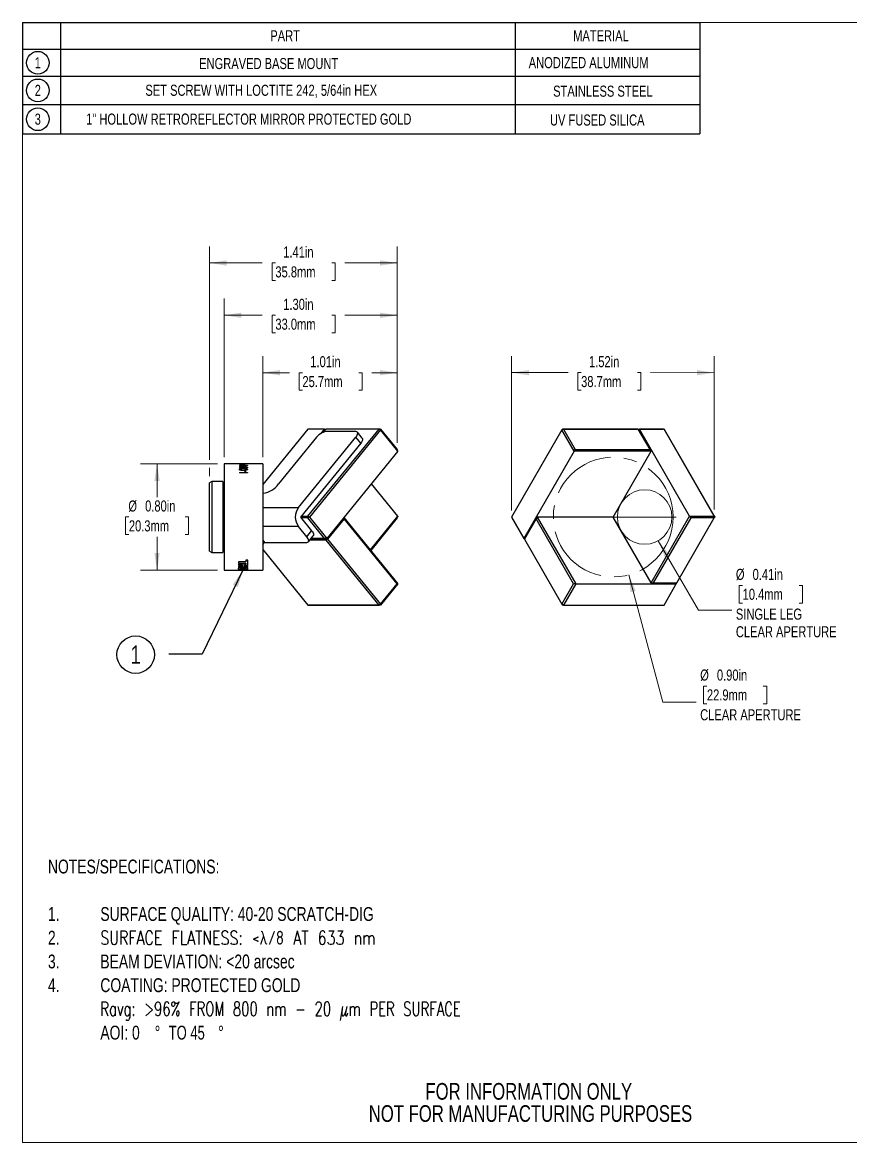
# Model space of a CAD drawing. Header units: inches. Extents: x 0.1 to 10.9, y 0 to 8.5.
# Drawn here: x 0.06 to 6.29, y 0.04 to 8.45 of the extents above; entities that cross this region are included whole.
import ezdxf

# ---------------------------------------------------------------- set-up
doc = ezdxf.new("R2010")
doc.units = ezdxf.units.IN
doc.header["$MEASUREMENT"] = 0
doc.linetypes.add('CENTERX2', pattern=[0.8, 0.5, -0.1, 0.1, -0.1])
doc.layers.add('FORMAT', color=7, linetype='Continuous')
doc.styles.add('SLDTEXTSTYLE0', font='TXT', dxfattribs={"width": 0.75})
doc.styles.add('SLDTEXTSTYLE1', font='TXT', dxfattribs={"width": 0.75, "bigfont": 'bigfont'})
doc.styles.add('SLDTEXTSTYLE2', font='TXT', dxfattribs={"width": 0.696429, "bigfont": 'bigfont'})
doc.styles.add('SLDTEXTSTYLE3', font='TXT', dxfattribs={"width": 0.7})
doc.dimstyles.new('SLDDIMSTYLE0', dxfattribs={"dimtxt": 0.18, "dimasz": 0.13, "dimexe": 0, "dimexo": 0.0625, "dimgap": 0, "dimtad": 0, "dimtih": 1, "dimtoh": 1, "dimdec": 0, "dimrnd": 1e-09, "dimzin": 0, "dimdsep": 46, "dimtxsty": 'Standard', "dimsah": 1, "dimcen": 0.09, "dimadec": 0, "dimazin": 0, "dimtfac": 0.13, "dimtdec": 0, "dimtofl": 0, "dimtmove": 0, "dimatfit": 3, "dimfxl": 1, "dimfrac": 2, "dimtolj": 1, "dimtzin": 0, "dimarcsym": 0})
doc.dimstyles.new('SLDDIMSTYLE1', dxfattribs={"dimtxt": 0.083333, "dimasz": 0.13, "dimexe": 0, "dimexo": 0.0625, "dimgap": 0.020833, "dimtad": 0, "dimtih": 1, "dimtoh": 1, "dimrnd": 1e-09, "dimdsep": 46, "dimtxsty": 'SLDTEXTSTYLE0', "dimsah": 1, "dimcen": 0, "dimadec": 0, "dimazin": 2, "dimtfac": 1, "dimtofl": 0, "dimtmove": 0, "dimatfit": 3, "dimfxl": 1, "dimfrac": 2, "dimtolj": 1, "dimtzin": 12, "dimarcsym": 0})
doc.dimstyles.new('SLDDIMSTYLE2', dxfattribs={"dimtxt": 0.083333, "dimasz": 0.13, "dimexe": 0, "dimexo": 0.0625, "dimgap": 0.020833, "dimtad": 0, "dimtih": 1, "dimtoh": 1, "dimrnd": 1e-09, "dimzin": 0, "dimdsep": 46, "dimtxsty": 'SLDTEXTSTYLE0', "dimsah": 1, "dimcen": 0, "dimadec": 0, "dimazin": 0, "dimtfac": 1, "dimtofl": 0, "dimtmove": 0, "dimatfit": 3, "dimfxl": 1, "dimfrac": 2, "dimtolj": 1, "dimtzin": 12, "dimarcsym": 0})
doc.dimstyles.new('SLDDIMSTYLE3', dxfattribs={"dimtxt": 0.083333, "dimasz": 0.13, "dimexe": 0, "dimexo": 0.0625, "dimgap": 0.020833, "dimtad": 0, "dimtih": 1, "dimtoh": 1, "dimrnd": 1e-09, "dimzin": 12, "dimdsep": 46, "dimtxsty": 'SLDTEXTSTYLE0', "dimsah": 1, "dimcen": 0.09, "dimadec": 0, "dimazin": 3, "dimtfac": 1, "dimtofl": 0, "dimtmove": 0, "dimatfit": 3, "dimfxl": 1, "dimfrac": 2, "dimtolj": 1, "dimtzin": 12, "dimarcsym": 0})
doc.dimstyles.new('SLDDIMSTYLE4', dxfattribs={"dimtxt": 0.083333, "dimasz": 0.13, "dimexe": 0, "dimexo": 0.0625, "dimgap": 0.020833, "dimtad": 0, "dimtih": 1, "dimtoh": 1, "dimrnd": 1e-09, "dimzin": 0, "dimdsep": 46, "dimtxsty": 'SLDTEXTSTYLE0', "dimsah": 1, "dimcen": 0.09, "dimadec": 0, "dimazin": 0, "dimtfac": 1, "dimtofl": 0, "dimtmove": 0, "dimatfit": 3, "dimfxl": 1, "dimfrac": 2, "dimtolj": 1, "dimtzin": 12, "dimarcsym": 0})
doc.dimstyles.new('SLDDIMSTYLE5', dxfattribs={"dimtxt": 0.083333, "dimasz": 0.13, "dimexe": 0, "dimexo": 0.0625, "dimgap": 0.020833, "dimtad": 0, "dimtih": 1, "dimtoh": 1, "dimrnd": 1e-09, "dimzin": 4, "dimdsep": 46, "dimtxsty": 'SLDTEXTSTYLE0', "dimsah": 1, "dimcen": 0.09, "dimadec": 0, "dimazin": 1, "dimtfac": 1, "dimtofl": 0, "dimtmove": 0, "dimatfit": 3, "dimfxl": 1, "dimfrac": 2, "dimtolj": 1, "dimtzin": 12, "dimarcsym": 0})
doc.dimstyles.new('SLDDIMSTYLE6', dxfattribs={"dimtxt": 0.083333, "dimasz": 0.13, "dimexe": 0, "dimexo": 0.0625, "dimgap": 0.020833, "dimtad": 0, "dimtih": 1, "dimtoh": 1, "dimrnd": 1e-09, "dimzin": 12, "dimdsep": 46, "dimtxsty": 'SLDTEXTSTYLE0', "dimsah": 1, "dimcen": 0.09, "dimadec": 0, "dimazin": 3, "dimtfac": 1, "dimtofl": 0, "dimtmove": 0, "dimatfit": 3, "dimfxl": 1, "dimfrac": 2, "dimtolj": 1, "dimtzin": 12, "dimarcsym": 0})

# ---------------------------------------------------------------- blocks, each defined once
blk = doc.blocks.new('SW_NOTE_0')
at = {"color": 0, "linetype": 'Continuous', "lineweight": 0, "attachment_point": 1}
for s, insert, char_height, style in [('NOTES/SPECIFICATIONS:', (0, 0.1343), 0.104167, 'SLDTEXTSTYLE0'), ('1.', (0, -0.2222), 0.10417, 'SLDTEXTSTYLE0'), ('SURFACE QUALITY: 40-20 SCRATCH-DIG', (0.3937, -0.2222), 0.104167, 'SLDTEXTSTYLE0'), ('2.', (0, -0.4005), 0.10417, 'SLDTEXTSTYLE0'), ('SURFACE FLATNESS: <λ/8 AT 633 nm', (0.3937, -0.4005), 0.104167, 'SLDTEXTSTYLE1'), ('3.', (0, -0.5788), 0.10417, 'SLDTEXTSTYLE0'), ('BEAM DEVIATION: <20 arcsec', (0.3937, -0.5788), 0.104167, 'SLDTEXTSTYLE0'), ('4.', (0, -0.757), 0.10417, 'SLDTEXTSTYLE0'), ('COATING: PROTECTED GOLD', (0.3937, -0.757), 0.104167, 'SLDTEXTSTYLE0'), ('Ravg: >96% FROM 800 nm - 20 μm PER SURFACE', (0.3937, -0.9353), 0.104167, 'SLDTEXTSTYLE2'), ('AOI: 0', (0.3937, -1.1135), 0.10417, 'SLDTEXTSTYLE0'), ('%%d', (0.8025, -1.1135), 0.10417, 'SLDTEXTSTYLE0'), ('TO 45', (0.9077, -1.1135), 0.10417, 'SLDTEXTSTYLE3'), ('%%d', (1.2793, -1.1135), 0.10417, 'SLDTEXTSTYLE0')]:
    blk.add_mtext(s, dxfattribs=dict(at, insert=insert, char_height=char_height, style=style))
blk = doc.blocks.new('SW_NOTE_0_4')
at = {"color": 0, "linetype": 'Continuous', "lineweight": 0, "char_height": 0.125, "attachment_point": 2, "style": 'SLDTEXTSTYLE0'}
for s, insert in [('FOR INFORMATION ONLY', (0.9863, 0.1611)), ('NOT FOR MANUFACTURING PURPOSES', (0.9991, -0.0055))]:
    blk.add_mtext(s, dxfattribs=dict(at, insert=insert))
blk = doc.blocks.new('SW_SYMBOL_C#_1')
at = {"layer": 'FORMAT', "color": 0}
blk.add_circle((31.5, 19.7), 31.5, dxfattribs=at)
at = {"layer": 'FORMAT', "color": 0, "insert": (31.5, 19.7), "char_height": 30.8, "attachment_point": 5, "style": 'SLDTEXTSTYLE0'}
blk.add_mtext('1', dxfattribs=at)
blk = doc.blocks.new('SW_SYMBOL_C#_2')
at = {"layer": 'FORMAT', "color": 0}
blk.add_circle((31.5, 19.7), 31.5, dxfattribs=at)
at = {"layer": 'FORMAT', "color": 0, "insert": (31.5, 19.7), "char_height": 30.8, "attachment_point": 5, "style": 'SLDTEXTSTYLE0'}
blk.add_mtext('2', dxfattribs=at)
blk = doc.blocks.new('SW_SYMBOL_C#_3')
at = {"layer": 'FORMAT', "color": 0}
blk.add_circle((31.5, 19.7), 31.5, dxfattribs=at)
at = {"layer": 'FORMAT', "color": 0, "insert": (31.5, 19.7), "char_height": 30.8, "attachment_point": 5, "style": 'SLDTEXTSTYLE0'}
blk.add_mtext('3', dxfattribs=at)
blk = doc.blocks.new('SW_TABLEANNOTATION_0')
at = {"layer": 'FORMAT', "color": 0}
for p, q in [((0, 0), (0, -0.1998)), ((0, 0), (0.2845, 0)), ((0.2845, 0), (0.2845, -0.1998)), ((0.2845, 0), (3.7028, 0)), ((3.7028, 0), (3.7028, -0.1998)), ((3.7028, 0), (5.0915, 0)), ((5.0915, 0), (5.0915, -0.1998)), ((0, -0.1998), (0, -0.4033)), ((0, -0.1998), (0.2845, -0.1998)), ((0.2845, -0.1998), (0.2845, -0.4033)), ((0.2845, -0.1998), (3.7028, -0.1998)), ((3.7028, -0.1998), (3.7028, -0.4033)), ((3.7028, -0.1998), (5.0915, -0.1998)), ((5.0915, -0.1998), (5.0915, -0.4033)), ((0, -0.4033), (0, -0.615)), ((0, -0.4033), (0.2845, -0.4033)), ((0.2845, -0.4033), (0.2845, -0.615)), ((0.2845, -0.4033), (3.7028, -0.4033)), ((3.7028, -0.4033), (3.7028, -0.615)), ((3.7028, -0.4033), (5.0915, -0.4033)), ((5.0915, -0.4033), (5.0915, -0.615)), ((0, -0.615), (0, -0.8367)), ((0, -0.615), (0.2845, -0.615)), ((0.2845, -0.615), (0.2845, -0.8367)), ((0.2845, -0.615), (3.7028, -0.615)), ((3.7028, -0.615), (3.7028, -0.8367)), ((3.7028, -0.615), (5.0915, -0.615)), ((5.0915, -0.615), (5.0915, -0.8367)), ((0, -0.8367), (0.2845, -0.8367)), ((0.2845, -0.8367), (3.7028, -0.8367)), ((3.7028, -0.8367), (5.0915, -0.8367))]:
    blk.add_line(p, q, dxfattribs=at)
at = {"layer": 'FORMAT', "color": 0, "xscale": 0.0027037109, "yscale": 0.0027037109, "zscale": 0.0027037109}
for name, p in [('SW_SYMBOL_C#_1', (0.0297, -0.3559)), ('SW_SYMBOL_C#_2', (0.0297, -0.5635)), ('SW_SYMBOL_C#_3', (0.0297, -0.7802))]:
    blk.add_blockref(name, p, dxfattribs=at)
at = {"layer": 'FORMAT', "color": 0, "attachment_point": 1, "style": 'SLDTEXTSTYLE0'}
for s, insert, char_height in [('PART', (1.8622, -0.0584), 0.08333), ('MATERIAL', (4.1383, -0.0584), 0.08333), ('ENGRAVED BASE MOUNT', (1.3275, -0.2668), 0.083333), ('ANODIZED ALUMINUM', (3.8041, -0.2601), 0.083333), ('SET SCREW WITH LOCTITE 242, 5/64in HEX', (0.9233, -0.4677), 0.083333), ('STAINLESS STEEL', (3.988, -0.4744), 0.083333), ('1" HOLLOW RETROREFLECTOR MIRROR PROTECTED GOLD', (0.4783, -0.6843), 0.083333), ('UV FUSED SILICA', (3.9641, -0.6911), 0.083333)]:
    blk.add_mtext(s, dxfattribs=dict(at, insert=insert, char_height=char_height))
blk = doc.blocks.new('_D')
at = {"color": 8, "linetype": 'Continuous', "lineweight": 0, "true_color": 0x808080}
for p, q in [((4.8415, 4.5573), (5.143, 4.0351)), ((5.475, 4.2214), (5.4496, 4.2214)), ((5.4496, 4.2214), (5.4496, 4.089)), ((5.8987, 4.2214), (5.9241, 4.2214)), ((5.9241, 4.2214), (5.9241, 4.089)), ((5.4496, 4.089), (5.475, 4.089)), ((5.9241, 4.089), (5.8987, 4.089)), ((5.143, 4.0351), (5.393, 4.0351))]:
    blk.add_line(p, q, dxfattribs=at)
at = {"color": 8, "linetype": 'Continuous', "lineweight": 18, "true_color": 0x808080}
blk.add_solid([(4.8415, 4.5573), (4.8892, 4.4347), (4.9238, 4.4547)], dxfattribs=at)
at = {"color": 8, "linetype": 'Continuous', "lineweight": 18, "true_color": 0x808080, "attachment_point": 1, "style": 'SLDTEXTSTYLE0'}
for s, insert, char_height in [('%%c', (5.4243, 4.3457), 0.08333), ('0.41in', (5.5501, 4.3457), 0.08333), ('10.4mm', (5.475, 4.1964), 0.08333), ('SINGLE LEG', (5.4243, 4.0471), 0.08333), ('CLEAR APERTURE', (5.4243, 3.9147), 0.083333)]:
    blk.add_mtext(s, dxfattribs=dict(at, insert=insert, char_height=char_height))
blk = doc.blocks.new('_D_1')
at = {"color": 8, "linetype": 'Continuous', "lineweight": 0, "true_color": 0x808080}
for p, q in [((4.6189, 4.3002), (4.8748, 3.345)), ((5.2067, 3.4652), (5.1814, 3.4652)), ((5.1814, 3.4652), (5.1814, 3.3328)), ((5.6305, 3.4652), (5.6558, 3.4652)), ((5.6558, 3.4652), (5.6558, 3.3328)), ((4.8748, 3.345), (5.1248, 3.345)), ((5.1814, 3.3328), (5.2067, 3.3328)), ((5.6558, 3.3328), (5.6305, 3.3328))]:
    blk.add_line(p, q, dxfattribs=at)
at = {"color": 8, "linetype": 'Continuous', "lineweight": 18, "true_color": 0x808080}
blk.add_solid([(4.6189, 4.3002), (4.6332, 4.1694), (4.6718, 4.1798)], dxfattribs=at)
at = {"color": 8, "linetype": 'Continuous', "lineweight": 18, "true_color": 0x808080, "attachment_point": 1, "style": 'SLDTEXTSTYLE0'}
for s, insert, char_height in [('%%c', (5.156, 3.5895), 0.08333), ('0.90in', (5.2818, 3.5895), 0.08333), ('22.9mm', (5.2067, 3.4402), 0.08333), ('CLEAR APERTURE', (5.156, 3.2909), 0.083333)]:
    blk.add_mtext(s, dxfattribs=dict(at, insert=insert, char_height=char_height))
blk = doc.blocks.new('_D_2')
at = {"color": 8, "linetype": 'Continuous', "lineweight": 0, "true_color": 0x808080}
for p, q in [((3.7389, 4.7848), (3.7389, 5.9444)), ((5.2618, 4.7917), (5.2618, 5.9443)), ((3.7389, 5.8194), (4.1629, 5.8194)), ((4.2612, 5.8194), (4.2359, 5.8194)), ((4.2359, 5.8194), (4.2359, 5.687)), ((4.685, 5.8194), (4.7103, 5.8194)), ((4.7103, 5.8194), (4.7103, 5.687)), ((5.2618, 5.8193), (4.7833, 5.8194)), ((4.2359, 5.687), (4.2612, 5.687)), ((4.7103, 5.687), (4.685, 5.687))]:
    blk.add_line(p, q, dxfattribs=at)
at = {"color": 8, "linetype": 'Continuous', "lineweight": 18, "true_color": 0x808080}
for points in [[(3.7389, 5.8194), (3.8689, 5.7994), (3.8689, 5.8394)], [(5.2618, 5.8193), (5.1318, 5.8393), (5.1318, 5.7993)]]:
    blk.add_solid(points, dxfattribs=at)
at = {"color": 8, "linetype": 'Continuous', "lineweight": 18, "true_color": 0x808080, "char_height": 0.08333, "attachment_point": 1, "style": 'SLDTEXTSTYLE0'}
for s, insert in [('1.52in', (4.3204, 5.9437)), ('38.7mm', (4.2612, 5.7944))]:
    blk.add_mtext(s, dxfattribs=dict(at, insert=insert))
blk = doc.blocks.new('_D_3')
at = {"color": 8, "linetype": 'Continuous', "lineweight": 0, "true_color": 0x808080}
for p, q in [((1.528, 5.1348), (0.9493, 5.1348)), ((1.0743, 5.1348), (1.0743, 4.8845)), ((0.8624, 4.7352), (0.8371, 4.7352)), ((0.8371, 4.7352), (0.8371, 4.6028)), ((1.2862, 4.7352), (1.3116, 4.7352)), ((1.3116, 4.7352), (1.3116, 4.6028)), ((0.8371, 4.6028), (0.8624, 4.6028)), ((1.0743, 4.3348), (1.0743, 4.5859)), ((1.3116, 4.6028), (1.2862, 4.6028)), ((1.528, 4.3348), (0.9493, 4.3348))]:
    blk.add_line(p, q, dxfattribs=at)
at = {"color": 8, "linetype": 'Continuous', "lineweight": 18, "true_color": 0x808080}
for points in [[(1.0743, 5.1348), (1.0543, 5.0048), (1.0943, 5.0048)], [(1.0743, 4.3348), (1.0943, 4.4648), (1.0543, 4.4648)]]:
    blk.add_solid(points, dxfattribs=at)
at = {"color": 8, "linetype": 'Continuous', "lineweight": 18, "true_color": 0x808080, "char_height": 0.08333, "attachment_point": 1, "style": 'SLDTEXTSTYLE0'}
for s, insert in [('%%c', (0.8587, 4.8595)), ('0.80in', (0.9845, 4.8595)), ('20.3mm', (0.8624, 4.7102))]:
    blk.add_mtext(s, dxfattribs=dict(at, insert=insert))
blk = doc.blocks.new('_D_4')
at = {"color": 8, "linetype": 'Continuous', "lineweight": 0, "true_color": 0x808080}
for p, q in [((1.468, 5.1648), (1.468, 6.7683)), ((2.8788, 5.2928), (2.8788, 6.7683)), ((1.468, 6.6433), (1.8652, 6.6433)), ((1.9635, 6.6433), (1.9382, 6.6433)), ((1.9382, 6.6433), (1.9382, 6.5109)), ((2.3873, 6.6433), (2.4126, 6.6433)), ((2.4126, 6.6433), (2.4126, 6.5109)), ((2.8788, 6.6433), (2.4856, 6.6433)), ((1.9382, 6.5109), (1.9635, 6.5109)), ((2.4126, 6.5109), (2.3873, 6.5109)), ((1.468, 5.0423), (1.468, 5.1048))]:
    blk.add_line(p, q, dxfattribs=at)
at = {"color": 8, "linetype": 'Continuous', "lineweight": 18, "true_color": 0x808080}
for points in [[(1.468, 6.6433), (1.598, 6.6233), (1.598, 6.6633)], [(2.8788, 6.6433), (2.7488, 6.6633), (2.7488, 6.6233)]]:
    blk.add_solid(points, dxfattribs=at)
at = {"color": 8, "linetype": 'Continuous', "lineweight": 18, "true_color": 0x808080, "char_height": 0.08333, "attachment_point": 1, "style": 'SLDTEXTSTYLE0'}
for s, insert in [('1.41in', (2.0227, 6.7676)), ('35.8mm', (1.9635, 6.6183))]:
    blk.add_mtext(s, dxfattribs=dict(at, insert=insert))
blk = doc.blocks.new('_D_5')
at = {"color": 8, "linetype": 'Continuous', "lineweight": 0, "true_color": 0x808080}
for p, q in [((1.578, 5.1848), (1.578, 6.3753)), ((2.8788, 5.2928), (2.8788, 6.3753)), ((1.578, 6.2503), (1.8652, 6.2503)), ((1.9635, 6.2503), (1.9382, 6.2503)), ((1.9382, 6.2503), (1.9382, 6.1178)), ((2.3873, 6.2503), (2.4126, 6.2503)), ((2.4126, 6.2503), (2.4126, 6.1178)), ((2.8788, 6.2503), (2.4856, 6.2503)), ((1.9382, 6.1178), (1.9635, 6.1178)), ((2.4126, 6.1178), (2.3873, 6.1178))]:
    blk.add_line(p, q, dxfattribs=at)
at = {"color": 8, "linetype": 'Continuous', "lineweight": 18, "true_color": 0x808080}
for points in [[(1.578, 6.2503), (1.708, 6.2303), (1.708, 6.2703)], [(2.8788, 6.2503), (2.7488, 6.2703), (2.7488, 6.2303)]]:
    blk.add_solid(points, dxfattribs=at)
at = {"color": 8, "linetype": 'Continuous', "lineweight": 18, "true_color": 0x808080, "char_height": 0.08333, "attachment_point": 1, "style": 'SLDTEXTSTYLE0'}
for s, insert in [('1.30in', (2.0227, 6.3746)), ('33.0mm', (1.9635, 6.2253))]:
    blk.add_mtext(s, dxfattribs=dict(at, insert=insert))
blk = doc.blocks.new('_D_6')
at = {"color": 8, "linetype": 'Continuous', "lineweight": 0, "true_color": 0x808080}
for p, q in [((1.868, 5.1848), (1.868, 5.9442)), ((2.8788, 5.2928), (2.8788, 5.9442)), ((1.868, 5.8192), (2.0684, 5.8192)), ((2.1667, 5.8192), (2.1414, 5.8192)), ((2.1414, 5.8192), (2.1414, 5.6868)), ((2.5905, 5.8192), (2.6158, 5.8192)), ((2.6158, 5.8192), (2.6158, 5.6868)), ((2.8788, 5.8192), (2.6888, 5.8192)), ((2.1414, 5.6868), (2.1667, 5.6868)), ((2.6158, 5.6868), (2.5905, 5.6868))]:
    blk.add_line(p, q, dxfattribs=at)
at = {"color": 8, "linetype": 'Continuous', "lineweight": 18, "true_color": 0x808080}
for points in [[(1.868, 5.8192), (1.998, 5.7992), (1.998, 5.8392)], [(2.8788, 5.8192), (2.7488, 5.8392), (2.7488, 5.7992)]]:
    blk.add_solid(points, dxfattribs=at)
at = {"color": 8, "linetype": 'Continuous', "lineweight": 18, "true_color": 0x808080, "char_height": 0.08333, "attachment_point": 1, "style": 'SLDTEXTSTYLE0'}
for s, insert in [('1.01in', (2.2259, 5.9436)), ('25.7mm', (2.1667, 5.7943))]:
    blk.add_mtext(s, dxfattribs=dict(at, insert=insert))

msp = doc.modelspace()

# ---------------------------------------------------------------- linework, layer by layer
at = {"color": 7, "linetype": 'Continuous', "lineweight": 18}
for p, q in [((0.0622, 8.4506), (10.9445, 8.4506)), ((0.0622, 8.4506), (0.0622, 0.0356)), ((10.9445, 0.0356), (0.0622, 0.0356))]:
    msp.add_line(p, q, dxfattribs=at)
at = {"color": 7, "linetype": 'Continuous', "lineweight": 25}
for p, q in [((2.2083, 5.3959), (1.868, 4.9792)), ((2.2083, 4.7417), (2.7425, 5.3959)), ((2.3333, 5.3959), (2.2083, 5.3959)), ((2.7538, 5.3889), (2.2196, 4.7348)), ((2.3065, 5.3631), (2.3333, 5.3959)), ((2.3447, 5.3959), (2.326, 5.373)), ((2.3333, 5.3959), (2.3447, 5.3959)), ((2.7425, 5.3959), (2.3447, 5.3959)), ((2.7538, 5.3889), (2.7425, 5.3959)), ((2.7538, 5.3959), (2.7425, 5.3959)), ((2.7538, 5.3889), (2.7538, 5.3959)), ((2.7538, 5.3959), (2.8788, 5.2428)), ((2.8845, 5.2289), (2.7538, 5.3889)), ((4.1166, 5.3889), (3.7389, 4.7348)), ((4.1166, 5.3889), (4.1287, 5.3959)), ((4.1166, 5.3889), (4.1206, 5.3959)), ((4.209, 5.2289), (4.1166, 5.3889)), ((4.1287, 5.3959), (4.1206, 5.3959)), ((4.1206, 5.3959), (4.6832, 5.3959)), ((4.1287, 5.3959), (4.2171, 5.2428)), ((4.6912, 5.3959), (4.1287, 5.3959)), ((4.6912, 5.3959), (4.6832, 5.3959)), ((4.7796, 5.2428), (4.6912, 5.3959)), ((4.6912, 5.3959), (4.6952, 5.3889)), ((4.6993, 5.3959), (4.6952, 5.3889)), ((4.6952, 5.3889), (4.7877, 5.2289)), ((5.0769, 4.7417), (4.6993, 5.3959)), ((4.8841, 5.3959), (4.6993, 5.3959)), ((4.6993, 5.3959), (4.8761, 5.3959)), ((4.6993, 5.3959), (4.6993, 5.3959)), ((4.8841, 5.3959), (4.8761, 5.3959)), ((5.2618, 4.7417), (4.8841, 5.3959)), ((4.8841, 5.3959), (4.8881, 5.3889)), ((4.8881, 5.3889), (5.2658, 4.7347)), ((2.2735, 5.3341), (1.987, 4.9833)), ((2.1367, 4.8055), (2.5684, 5.3341)), ((2.5684, 5.3765), (2.3428, 5.3765)), ((2.6045, 5.2899), (2.5684, 5.3341)), ((2.6163, 5.3279), (2.5802, 5.3721)), ((2.6045, 5.2899), (2.1511, 4.7348)), ((2.8845, 5.2289), (2.3503, 4.5747)), ((2.8845, 5.2289), (2.8788, 5.2428)), ((4.209, 5.2289), (3.8313, 4.5747)), ((4.209, 5.2289), (4.2171, 5.2428)), ((4.7877, 5.2289), (4.209, 5.2289)), ((4.2171, 5.2428), (4.7796, 5.2428)), ((4.7877, 5.2289), (4.7796, 5.2428)), ((1.6927, 5.1348), (1.578, 5.1348)), ((1.578, 5.1348), (1.578, 4.3348)), ((1.745, 5.1348), (1.7003, 5.1348)), ((1.7076, 5.1343), (1.7153, 5.1343)), ((1.7076, 5.1343), (1.7076, 5.1322)), ((1.7076, 5.1338), (1.7153, 5.1338)), ((1.7153, 5.1343), (1.7523, 5.1319)), ((1.7153, 5.1338), (1.7523, 5.1314)), ((1.7153, 5.1338), (1.7153, 5.1322)), ((1.7369, 5.1322), (1.7153, 5.1338)), ((1.868, 5.1348), (1.7526, 5.1348)), ((1.868, 5.1348), (1.868, 4.3348)), ((1.693, 5.1322), (1.7076, 5.1322)), ((1.693, 5.1322), (1.693, 5.1313)), ((1.693, 5.1317), (1.7076, 5.1317)), ((1.7076, 5.1313), (1.693, 5.1313)), ((1.693, 5.1229), (1.753, 5.1229)), ((1.693, 5.1229), (1.693, 5.1207)), ((1.693, 5.1224), (1.753, 5.1224)), ((1.7438, 5.1207), (1.693, 5.1207)), ((1.693, 5.1162), (1.7438, 5.1207)), ((1.693, 5.1158), (1.7438, 5.1202)), ((1.693, 5.1162), (1.693, 5.1135)), ((1.7438, 5.108), (1.693, 5.1135)), ((1.693, 5.108), (1.7438, 5.108)), ((1.693, 5.108), (1.693, 5.1049)), ((1.693, 5.1075), (1.7438, 5.1075)), ((1.753, 5.1049), (1.693, 5.1049)), ((1.693, 5.0703), (1.7398, 5.0703)), ((1.693, 5.0703), (1.693, 5.066)), ((1.693, 5.0699), (1.7398, 5.0699)), ((1.753, 5.066), (1.693, 5.066)), ((1.698, 5.0989), (1.698, 5.0984)), ((1.6992, 5.0927), (1.6992, 5.0931)), ((1.7021, 5.1144), (1.7021, 5.1149)), ((1.7076, 5.1317), (1.7076, 5.1322)), ((1.7076, 5.1313), (1.7076, 5.1302)), ((1.7153, 5.1302), (1.7076, 5.1302)), ((1.7107, 5.1292), (1.7107, 5.1248)), ((1.7107, 5.1292), (1.7176, 5.1292)), ((1.7107, 5.1287), (1.7176, 5.1287)), ((1.7176, 5.1248), (1.7107, 5.1248)), ((1.753, 5.1196), (1.7109, 5.1157)), ((1.7116, 5.1139), (1.753, 5.1095)), ((1.7116, 5.1135), (1.7116, 5.1139)), ((1.7116, 5.1135), (1.753, 5.109)), ((1.7153, 5.1317), (1.7153, 5.1322)), ((1.7153, 5.1322), (1.7369, 5.1322)), ((1.7153, 5.1317), (1.7369, 5.1317)), ((1.7153, 5.1313), (1.7153, 5.1302)), ((1.7523, 5.1313), (1.7153, 5.1313)), ((1.7176, 5.1292), (1.7176, 5.1248)), ((1.7226, 5.1013), (1.7226, 5.1008)), ((1.7226, 5.0874), (1.7226, 5.0879)), ((1.7309, 5.0776), (1.738, 5.0776)), ((1.7398, 5.0703), (1.7309, 5.0776)), ((1.7309, 5.0772), (1.738, 5.0772)), ((1.7369, 5.1317), (1.7369, 5.1322)), ((1.738, 5.0776), (1.738, 5.0772)), ((1.7398, 5.0703), (1.7398, 5.0699)), ((1.7438, 5.1202), (1.7438, 5.1207)), ((1.7438, 5.1075), (1.7438, 5.108)), ((1.7461, 5.0927), (1.7461, 5.0932)), ((1.7523, 5.1319), (1.7523, 5.1313)), ((1.753, 5.1229), (1.753, 5.1196)), ((1.753, 5.1095), (1.753, 5.1049)), ((1.753, 5.0688), (1.753, 5.066)), ((1.4853, 5.0023), (1.468, 4.9923)), ((1.468, 4.4773), (1.468, 4.9923)), ((1.568, 5.0023), (1.4853, 5.0023)), ((1.4853, 5.0023), (1.4853, 4.4673)), ((1.568, 5.0023), (1.568, 4.4673)), ((1.578, 4.9923), (1.568, 4.9923)), ((2.8845, 4.7417), (2.6856, 4.9853)), ((1.868, 4.9191), (1.8728, 4.9133)), ((1.8728, 4.9133), (1.868, 4.9075)), ((1.868, 4.8055), (2.1367, 4.8055)), ((2.1511, 4.7348), (2.2355, 4.6314)), ((2.1568, 4.7417), (2.2083, 4.7417)), ((2.2083, 4.7278), (2.1568, 4.7278)), ((2.2083, 4.7417), (2.2083, 4.7278)), ((2.2196, 4.7348), (2.2083, 4.7417)), ((2.2196, 4.7348), (2.2083, 4.7278)), ((2.3333, 4.5747), (2.2083, 4.7278)), ((2.2196, 4.7348), (2.3503, 4.5747)), ((2.481, 4.7208), (2.356, 4.5677)), ((2.4773, 4.7301), (2.481, 4.7208)), ((2.4782, 4.7313), (2.8845, 4.2336)), ((2.8788, 4.2336), (2.481, 4.7208)), ((2.6771, 4.4876), (2.8845, 4.7417)), ((2.8788, 4.7277), (2.6799, 4.4842)), ((2.8845, 4.7417), (2.8788, 4.7277)), ((3.7389, 4.7348), (3.8313, 4.5747)), ((3.9237, 4.7208), (3.8353, 4.5677)), ((3.9318, 4.7348), (3.9237, 4.7208)), ((4.205, 4.2336), (3.9237, 4.7208)), ((3.9318, 4.7348), (4.2211, 4.2336)), ((4.5024, 4.7348), (3.9318, 4.7348)), ((4.7876, 4.2406), (5.0769, 4.7417)), ((5.085, 4.7277), (4.8037, 4.2406)), ((4.9805, 4.2406), (5.2618, 4.7277)), ((5.0769, 4.7417), (5.2618, 4.7417)), ((5.0769, 4.7417), (5.085, 4.7277)), ((5.2618, 4.7277), (5.085, 4.7277)), ((5.2618, 4.7417), (5.2618, 4.7277)), ((5.2618, 4.7417), (5.2658, 4.7347)), ((5.2618, 4.7277), (5.2658, 4.7347)), ((2.1367, 4.6641), (1.868, 4.6641)), ((2.1995, 4.5872), (2.1367, 4.6641)), ((2.1995, 4.5872), (2.2355, 4.6314)), ((1.868, 4.562), (1.8821, 4.5448)), ((1.8698, 4.5297), (1.8821, 4.5448)), ((1.8821, 4.5448), (2.1995, 4.5448)), ((2.2113, 4.5492), (2.2474, 4.5934)), ((2.3447, 4.5608), (2.2207, 4.5608)), ((2.2321, 4.5747), (2.3333, 4.5747)), ((2.3503, 4.5747), (2.2321, 4.5747)), ((2.2321, 4.5747), (2.3447, 4.5747)), ((2.3333, 4.5747), (2.3503, 4.5747)), ((2.3447, 4.5608), (2.3447, 4.5747)), ((2.356, 4.5677), (2.3447, 4.5747)), ((2.356, 4.5677), (2.3447, 4.5608)), ((2.7424, 4.0736), (2.3447, 4.5608)), ((2.356, 4.5677), (2.7538, 4.0805)), ((3.8313, 4.5747), (3.8393, 4.5747)), ((3.8353, 4.5677), (4.1166, 4.0805)), ((1.468, 4.4773), (1.4853, 4.4673)), ((1.4853, 4.4673), (1.568, 4.4673)), ((1.568, 4.4773), (1.578, 4.4773)), ((1.868, 4.4903), (2.2083, 4.0736)), ((1.7408, 4.3985), (1.6865, 4.3985)), ((1.6865, 4.3985), (1.6865, 4.3889)), ((1.6865, 4.3985), (1.6865, 4.3894)), ((1.6865, 4.3894), (1.7408, 4.3894)), ((1.6865, 4.3894), (1.6865, 4.3889)), ((1.6865, 4.3889), (1.7408, 4.389)), ((1.7409, 4.3798), (1.6865, 4.3798)), ((1.6865, 4.3798), (1.6866, 4.3717)), ((1.6865, 4.3798), (1.6866, 4.3722)), ((1.7565, 4.4103), (1.7408, 4.4103)), ((1.7408, 4.4103), (1.7408, 4.3985)), ((1.7408, 4.4103), (1.7408, 4.3989)), ((1.7408, 4.3989), (1.7408, 4.3985)), ((1.7408, 4.3894), (1.7409, 4.3803)), ((1.7408, 4.3894), (1.7408, 4.389)), ((1.7408, 4.389), (1.7409, 4.3798)), ((1.7409, 4.3803), (1.7409, 4.3798)), ((1.578, 4.3348), (1.6867, 4.3348)), ((1.6866, 4.3722), (1.7154, 4.3722)), ((1.6866, 4.3722), (1.6866, 4.3717)), ((1.6866, 4.3717), (1.7154, 4.3717)), ((1.7154, 4.3623), (1.6866, 4.3623)), ((1.6866, 4.3623), (1.6866, 4.356)), ((1.6866, 4.3623), (1.6866, 4.3565)), ((1.6866, 4.3565), (1.7207, 4.3565)), ((1.6866, 4.3565), (1.6866, 4.356)), ((1.6866, 4.356), (1.7207, 4.356)), ((1.7216, 4.3395), (1.6866, 4.3395)), ((1.6866, 4.3395), (1.6866, 4.3372)), ((1.6866, 4.3395), (1.6866, 4.3377)), ((1.6866, 4.3377), (1.7121, 4.3377)), ((1.6866, 4.3377), (1.6866, 4.3372)), ((1.6866, 4.3372), (1.7121, 4.3372)), ((1.6867, 4.3353), (1.6867, 4.3348)), ((1.6867, 4.3352), (1.6867, 4.3348)), ((1.6867, 4.3348), (1.6867, 4.3352)), ((1.6899, 4.3353), (1.6899, 4.3348)), ((1.7567, 4.3348), (1.6899, 4.3348)), ((1.6899, 4.3348), (1.7024, 4.3348)), ((1.7009, 4.3468), (1.7009, 4.3463)), ((1.7024, 4.3353), (1.7024, 4.3348)), ((1.7121, 4.3377), (1.7121, 4.3364)), ((1.7121, 4.3377), (1.7121, 4.3372)), ((1.7121, 4.3372), (1.7121, 4.3359)), ((1.7121, 4.3364), (1.7121, 4.3359)), ((1.7154, 4.3722), (1.7154, 4.3628)), ((1.7154, 4.3722), (1.7154, 4.3717)), ((1.7154, 4.3717), (1.7154, 4.3623)), ((1.7154, 4.3628), (1.7154, 4.3623)), ((1.7192, 4.3355), (1.7194, 4.3355)), ((1.7192, 4.3355), (1.7192, 4.335)), ((1.7192, 4.335), (1.7194, 4.335)), ((1.7194, 4.3355), (1.7194, 4.335)), ((1.7207, 4.3565), (1.7207, 4.3565)), ((1.7207, 4.3565), (1.7207, 4.356)), ((1.7207, 4.356), (1.7207, 4.356)), ((1.7208, 4.3565), (1.7566, 4.3565)), ((1.7208, 4.3565), (1.7208, 4.3565)), ((1.7208, 4.3565), (1.7208, 4.356)), ((1.7208, 4.356), (1.7208, 4.356)), ((1.7208, 4.356), (1.7566, 4.356)), ((1.7216, 4.34), (1.7216, 4.34)), ((1.7216, 4.34), (1.7216, 4.3396)), ((1.7217, 4.351), (1.7217, 4.3506)), ((1.7217, 4.34), (1.7217, 4.34)), ((1.7217, 4.34), (1.7217, 4.3396)), ((1.7566, 4.3395), (1.7217, 4.3395)), ((1.7421, 4.3377), (1.7263, 4.3377)), ((1.7263, 4.3377), (1.7263, 4.3372)), ((1.7263, 4.3372), (1.7263, 4.3358)), ((1.7421, 4.3372), (1.7263, 4.3372)), ((1.7311, 4.3722), (1.7566, 4.3722)), ((1.7311, 4.3722), (1.7311, 4.3717)), ((1.7311, 4.3717), (1.7566, 4.3718)), ((1.7311, 4.3623), (1.7311, 4.3717)), ((1.7566, 4.3623), (1.7311, 4.3623)), ((1.737, 4.3353), (1.737, 4.3348)), ((1.7421, 4.3364), (1.7421, 4.3377)), ((1.7421, 4.3377), (1.7421, 4.3372)), ((1.7421, 4.3359), (1.7421, 4.3372)), ((1.7421, 4.3364), (1.7421, 4.3359)), ((1.7425, 4.3468), (1.7425, 4.3463)), ((1.7566, 4.356), (1.7566, 4.3623)), ((1.7566, 4.3357), (1.7566, 4.3395)), ((1.7567, 4.3348), (1.868, 4.3348)), ((2.7538, 4.0805), (2.8788, 4.2336)), ((2.8845, 4.2336), (2.7538, 4.0736)), ((2.8845, 4.2336), (2.8788, 4.2336)), ((4.1166, 4.0805), (4.205, 4.2336)), ((4.2211, 4.2336), (4.1286, 4.0736)), ((4.2211, 4.2336), (4.205, 4.2336)), ((4.2211, 4.2336), (4.9765, 4.2336)), ((4.7876, 4.2406), (4.8037, 4.2406)), ((4.8037, 4.2406), (4.9805, 4.2406)), ((4.8841, 4.0736), (4.9765, 4.2336)), ((4.9765, 4.2336), (4.9725, 4.2406)), ((4.9725, 4.2406), (4.9765, 4.2336)), ((4.9765, 4.2336), (4.9765, 4.2336)), ((2.2083, 4.0736), (2.7424, 4.0736)), ((2.2196, 4.0736), (2.2083, 4.0736)), ((2.7538, 4.0736), (2.2196, 4.0736)), ((2.7538, 4.0805), (2.7424, 4.0736)), ((2.7538, 4.0736), (2.7424, 4.0736)), ((2.7538, 4.0736), (2.7538, 4.0805)), ((4.1286, 4.0736), (4.1166, 4.0805)), ((4.1166, 4.0805), (4.1206, 4.0736)), ((4.1286, 4.0736), (4.1206, 4.0736)), ((4.1286, 4.0736), (4.8841, 4.0736))]:
    msp.add_line(p, q, dxfattribs=at)
at = {"color": 7, "linetype": 'CENTERX2', "lineweight": 18}
msp.add_line((4.5024, 4.7348), (4.9757, 4.7348), dxfattribs=at)
at = {"color": 7, "linetype": 'Continuous', "lineweight": 25, "flags": 128}
for points in [[(2.5684, 5.3341), (2.5745, 5.3424), (2.579, 5.3503), (2.5818, 5.3577), (2.5827, 5.3641), (2.5818, 5.3694), (2.579, 5.3733), (2.5745, 5.3757), (2.5684, 5.3765)], [(2.6163, 5.3279), (2.6179, 5.3252), (2.6188, 5.3199), (2.6179, 5.3135), (2.6151, 5.3062), (2.6106, 5.2982), (2.6045, 5.2899)], [(4.7876, 4.2406), (4.5024, 4.7348), (4.7877, 5.2289)], [(2.2355, 4.6314), (2.2416, 4.6231), (2.2462, 4.6151), (2.2489, 4.6078), (2.2499, 4.6014), (2.2489, 4.5961), (2.2474, 4.5934)], [(2.1995, 4.5448), (2.2055, 4.5456), (2.2101, 4.548), (2.2129, 4.5519), (2.2138, 4.5572), (2.2129, 4.5636), (2.2101, 4.571), (2.2055, 4.5789), (2.1995, 4.5872)]]:
    msp.add_lwpolyline(points, dxfattribs=at)
at = {"color": 7, "linetype": 'CENTERX2', "lineweight": 18}
msp.add_circle((4.5024, 4.7348), 0.45, dxfattribs=at)
at = {"color": 7, "linetype": 'Continuous', "lineweight": 18}
msp.add_circle((4.739, 4.7348), 0.205, dxfattribs=at)
at = {"color": 7, "linetype": 'Continuous', "lineweight": 25}
for centre, radius, start, end in [((2.3617, 5.2678), 0.1103, 99.87637, 143.08507), ((1.8412, 5.0932), 0.1826, 279.95509, 323.00635), ((2.228, 4.7348), 0.1155, 142.23427, 217.76179)]:
    msp.add_arc(centre, radius, start, end, dxfattribs=at)
for centre, major_axis, ratio, start_param, end_param in [((2.0719, 4.7348), (0.3536, 0), 0.707077, 4.097638, 4.103811), ((2.02, 4.7348), (0.3487, 0.2343), 0.250464, 4.101419, 4.107009)]:
    msp.add_ellipse(centre, major_axis=major_axis, ratio=ratio, start_param=start_param, end_param=end_param, dxfattribs=at)
for points, knots in [([(1.7226, 5.1345), (1.7192, 5.1346), (1.7124, 5.1346), (1.704, 5.1346), (1.6981, 5.1347), (1.6946, 5.1348), (1.693, 5.1348), (1.6928, 5.1348), (1.6927, 5.1348)], [0, 0, 0, 0, 0.279837, 0.558978, 0.704265, 0.838099, 0.977483, 1, 1, 1, 1]), ([(1.6992, 5.1348), (1.6993, 5.1348), (1.6996, 5.1348), (1.7017, 5.1348), (1.7046, 5.1348), (1.7116, 5.1348), (1.7177, 5.1348), (1.7226, 5.1348)], [0, 0, 0, 0, 0.124629, 0.249368, 0.3743, 0.499476, 1, 1, 1, 1]), ([(1.7526, 5.1348), (1.7525, 5.1348), (1.7522, 5.1348), (1.7506, 5.1348), (1.7472, 5.1347), (1.7411, 5.1346), (1.7328, 5.1346), (1.726, 5.1345), (1.7226, 5.1345)], [0, 0, 0, 0, 0.022716, 0.162191, 0.3014, 0.441066, 0.720218, 1, 1, 1, 1]), ([(1.7226, 5.1348), (1.7276, 5.1348), (1.7337, 5.1348), (1.7407, 5.1348), (1.7436, 5.1348), (1.7458, 5.1348), (1.746, 5.1348), (1.7461, 5.1348)], [0, 0, 0, 0, 0.500468, 0.625618, 0.75058, 0.875282, 1, 1, 1, 1]), ([(1.6923, 5.0931), (1.6925, 5.0943), (1.6928, 5.0959), (1.695, 5.0976), (1.6966, 5.0984), (1.6976, 5.0987), (1.698, 5.0989)], [0, 0, 0, 0, 0.49882, 0.749154, 0.874553, 1, 1, 1, 1]), ([(1.6923, 5.0927), (1.6925, 5.0938), (1.6928, 5.0955), (1.6953, 5.0974), (1.6971, 5.0981), (1.698, 5.0984)], [0, 0, 0, 0, 0.498959, 0.74943, 1, 1, 1, 1]), ([(1.7226, 5.0842), (1.7192, 5.0842), (1.7124, 5.0843), (1.704, 5.0853), (1.6981, 5.0869), (1.6946, 5.0887), (1.6925, 5.0909), (1.6924, 5.0924), (1.6923, 5.0931)], [0, 0, 0, 0, 0.250494, 0.500364, 0.630416, 0.750217, 0.874985, 1, 1, 1, 1]), ([(1.698, 5.0989), (1.6999, 5.0994), (1.7035, 5.1003), (1.7119, 5.1011), (1.7183, 5.1012), (1.7226, 5.1013)], [0, 0, 0, 0, 0.249686, 0.499809, 1, 1, 1, 1]), ([(1.698, 5.0984), (1.6999, 5.0989), (1.7035, 5.0998), (1.7119, 5.1007), (1.7183, 5.1008), (1.7226, 5.1008)], [0, 0, 0, 0, 0.24964, 0.499765, 1, 1, 1, 1]), ([(1.7226, 5.0981), (1.7177, 5.0981), (1.7116, 5.0981), (1.7046, 5.0971), (1.7017, 5.0961), (1.6996, 5.0948), (1.6993, 5.0937), (1.6992, 5.0931)], [0, 0, 0, 0, 0.500479, 0.625656, 0.750588, 0.875328, 1, 1, 1, 1]), ([(1.6992, 5.0931), (1.6993, 5.0926), (1.6996, 5.0915), (1.7017, 5.0901), (1.7046, 5.089), (1.7116, 5.0879), (1.7177, 5.0879), (1.7226, 5.0879)], [0, 0, 0, 0, 0.124629, 0.249368, 0.3743, 0.499476, 1, 1, 1, 1]), ([(1.6992, 5.0927), (1.6993, 5.0922), (1.6996, 5.0911), (1.7017, 5.0897), (1.7046, 5.0886), (1.7116, 5.0875), (1.7177, 5.0875), (1.7226, 5.0874)], [0, 0, 0, 0, 0.124521, 0.249194, 0.37411, 0.49931, 1, 1, 1, 1]), ([(1.7109, 5.1157), (1.7089, 5.1155), (1.7063, 5.1153), (1.7033, 5.115), (1.7024, 5.1149), (1.7021, 5.1149)], [0, 0, 0, 0, 0.689597, 0.892196, 1, 1, 1, 1]), ([(1.7021, 5.1149), (1.7032, 5.1148), (1.7064, 5.1145), (1.7096, 5.1141), (1.7116, 5.1139)], [0, 0, 0, 0, 0.352234, 1, 1, 1, 1]), ([(1.7021, 5.1144), (1.7032, 5.1143), (1.7064, 5.114), (1.7096, 5.1137), (1.7116, 5.1135)], [0, 0, 0, 0, 0.352086, 1, 1, 1, 1]), ([(1.7226, 5.1013), (1.726, 5.1012), (1.7328, 5.1012), (1.7413, 5.1004), (1.7472, 5.099), (1.7507, 5.0974), (1.7527, 5.0954), (1.7529, 5.0939), (1.753, 5.0931)], [0, 0, 0, 0, 0.250513, 0.500392, 0.631781, 0.750244, 0.87499, 1, 1, 1, 1]), ([(1.7226, 5.1008), (1.726, 5.1008), (1.7328, 5.1007), (1.7413, 5.0999), (1.7472, 5.0985), (1.7507, 5.0969), (1.7527, 5.0949), (1.7529, 5.0934), (1.753, 5.0927)], [0, 0, 0, 0, 0.2506201, 0.500586, 0.6320042, 0.7504219, 0.8750897, 1, 1, 1, 1]), ([(1.742, 5.0967), (1.7405, 5.097), (1.7375, 5.0976), (1.7309, 5.098), (1.7259, 5.0981), (1.7226, 5.0981)], [0, 0, 0, 0, 0.249416, 0.499569, 1, 1, 1, 1]), ([(1.7226, 5.0879), (1.7276, 5.0879), (1.7337, 5.0879), (1.7407, 5.0891), (1.7436, 5.0901), (1.7458, 5.0915), (1.746, 5.0926), (1.7461, 5.0932)], [0, 0, 0, 0, 0.500468, 0.625618, 0.75058, 0.875282, 1, 1, 1, 1]), ([(1.753, 5.0931), (1.753, 5.0928), (1.7529, 5.092), (1.7523, 5.0905), (1.7507, 5.0887), (1.7472, 5.0868), (1.7411, 5.0854), (1.7328, 5.0843), (1.726, 5.0842), (1.7226, 5.0842)], [0, 0, 0, 0, 0.062633, 0.125229, 0.250073, 0.37468, 0.499696, 0.749566, 1, 1, 1, 1]), ([(1.7226, 5.0874), (1.7276, 5.0875), (1.7337, 5.0875), (1.7407, 5.0886), (1.7436, 5.0897), (1.7458, 5.0911), (1.746, 5.0922), (1.7461, 5.0927)], [0, 0, 0, 0, 0.500635, 0.625809, 0.750755, 0.87539, 1, 1, 1, 1]), ([(1.738, 5.0776), (1.7399, 5.0759), (1.7436, 5.0724), (1.7499, 5.07), (1.753, 5.0688)], [0, 0, 0, 0, 0.500484, 1, 1, 1, 1]), ([(1.738, 5.0772), (1.7399, 5.0755), (1.7436, 5.072), (1.7499, 5.0696), (1.753, 5.0684)], [0, 0, 0, 0, 0.500391, 1, 1, 1, 1]), ([(1.7461, 5.0932), (1.7461, 5.0935), (1.746, 5.0942), (1.7451, 5.0952), (1.7438, 5.096), (1.7426, 5.0964), (1.742, 5.0967)], [0, 0, 0, 0, 0.249977, 0.499831, 0.7498139, 1, 1, 1, 1]), ([(1.7207, 4.356), (1.716, 4.3559), (1.7088, 4.3557), (1.7002, 4.3545), (1.6944, 4.3532), (1.6897, 4.3516), (1.6852, 4.3493), (1.6846, 4.3475), (1.6841, 4.3463)], [0, 0, 0, 0, 0.249786, 0.377298, 0.50024, 0.624891, 0.750597, 1, 1, 1, 1]), ([(1.6841, 4.3468), (1.6846, 4.3457), (1.6852, 4.3441), (1.6899, 4.3424), (1.6947, 4.3415), (1.7006, 4.3408), (1.7095, 4.3402), (1.7168, 4.3401), (1.7216, 4.34)], [0, 0, 0, 0, 0.249217, 0.374789, 0.499518, 0.622384, 0.750057, 1, 1, 1, 1]), ([(1.6841, 4.3463), (1.6846, 4.3452), (1.6852, 4.3436), (1.6899, 4.3419), (1.6947, 4.341), (1.7006, 4.3403), (1.7095, 4.3397), (1.7168, 4.3396), (1.7216, 4.3396)], [0, 0, 0, 0, 0.249372, 0.375006, 0.499732, 0.622591, 0.750199, 1, 1, 1, 1]), ([(1.6978, 4.3353), (1.6959, 4.3353), (1.6929, 4.3353), (1.6891, 4.3352), (1.6874, 4.3352), (1.6867, 4.3352)], [0, 0, 0, 0, 0.500516, 0.79862, 1, 1, 1, 1]), ([(1.7121, 4.3359), (1.7121, 4.3358), (1.712, 4.3357), (1.7112, 4.3356), (1.7097, 4.3355), (1.7069, 4.3354), (1.7028, 4.3353), (1.6995, 4.3353), (1.6978, 4.3353)], [0, 0, 0, 0, 0.133318, 0.249989, 0.370963, 0.49969, 0.749441, 1, 1, 1, 1]), ([(1.7217, 4.351), (1.7192, 4.351), (1.7142, 4.3509), (1.7083, 4.3503), (1.7045, 4.3494), (1.7024, 4.3486), (1.7011, 4.3478), (1.701, 4.3471), (1.7009, 4.3468)], [0, 0, 0, 0, 0.250273, 0.499788, 0.625675, 0.745465, 0.867581, 1, 1, 1, 1]), ([(1.7217, 4.3506), (1.7192, 4.3505), (1.7142, 4.3504), (1.7083, 4.3498), (1.7045, 4.3489), (1.7024, 4.3482), (1.7011, 4.3473), (1.701, 4.3467), (1.7009, 4.3463)], [0, 0, 0, 0, 0.250271, 0.499783, 0.625608, 0.745387, 0.867532, 1, 1, 1, 1]), ([(1.7009, 4.3463), (1.701, 4.346), (1.7011, 4.3454), (1.7024, 4.3446), (1.7045, 4.344), (1.7083, 4.3433), (1.7142, 4.3429), (1.7192, 4.3428), (1.7217, 4.3428)], [0, 0, 0, 0, 0.132505, 0.254683, 0.374498, 0.500364, 0.749836, 1, 1, 1, 1]), ([(1.7024, 4.3348), (1.7046, 4.3348), (1.7086, 4.3348), (1.7138, 4.3349), (1.717, 4.3349), (1.7186, 4.3349), (1.719, 4.335), (1.7192, 4.335)], [0, 0, 0, 0, 0.315073, 0.571628, 0.789288, 0.893439, 1, 1, 1, 1]), ([(1.7044, 4.3353), (1.7059, 4.3353), (1.7092, 4.3353), (1.7138, 4.3354), (1.717, 4.3354), (1.7186, 4.3354), (1.719, 4.3355), (1.7192, 4.3355)], [0, 0, 0, 0, 0.244068, 0.527325, 0.767551, 0.882457, 1, 1, 1, 1]), ([(1.7194, 4.3355), (1.7202, 4.3355), (1.7219, 4.3354), (1.726, 4.3353), (1.7292, 4.3353), (1.7306, 4.3353)], [0, 0, 0, 0, 0.3537821, 0.7058985, 1, 1, 1, 1]), ([(1.7194, 4.335), (1.7202, 4.335), (1.7219, 4.3349), (1.7262, 4.3348), (1.7314, 4.3348), (1.7351, 4.3348), (1.737, 4.3348)], [0, 0, 0, 0, 0.250429, 0.499576, 0.742313, 1, 1, 1, 1]), ([(1.7571, 4.3464), (1.7566, 4.3475), (1.756, 4.3493), (1.7515, 4.3516), (1.7469, 4.3532), (1.7412, 4.3545), (1.7326, 4.3557), (1.7255, 4.3559), (1.7208, 4.356)], [0, 0, 0, 0, 0.249413, 0.375137, 0.499769, 0.622731, 0.750218, 1, 1, 1, 1]), ([(1.7425, 4.3468), (1.7424, 4.3472), (1.7422, 4.3478), (1.7409, 4.3487), (1.7388, 4.3494), (1.735, 4.3503), (1.7291, 4.3509), (1.7241, 4.351), (1.7217, 4.351)], [0, 0, 0, 0, 0.1324086, 0.2545147, 0.3742918, 0.5001571, 0.749711, 1, 1, 1, 1]), ([(1.7425, 4.3463), (1.7424, 4.3467), (1.7422, 4.3473), (1.7409, 4.3482), (1.7388, 4.349), (1.735, 4.3498), (1.7291, 4.3504), (1.7241, 4.3505), (1.7217, 4.3506)], [0, 0, 0, 0, 0.132504, 0.254682, 0.374498, 0.500364, 0.749836, 1, 1, 1, 1]), ([(1.7217, 4.34), (1.7263, 4.3401), (1.7333, 4.3402), (1.7417, 4.3409), (1.7473, 4.3416), (1.7518, 4.3426), (1.7561, 4.3442), (1.7567, 4.3458), (1.7571, 4.3468)], [0, 0, 0, 0, 0.249911, 0.377332, 0.500416, 0.624943, 0.750707, 1, 1, 1, 1]), ([(1.7217, 4.3396), (1.7263, 4.3396), (1.7333, 4.3397), (1.7417, 4.3404), (1.7473, 4.3411), (1.7518, 4.3421), (1.7561, 4.3437), (1.7567, 4.3453), (1.7571, 4.3464)], [0, 0, 0, 0, 0.2497673, 0.3771558, 0.5002042, 0.6247611, 0.750557, 1, 1, 1, 1]), ([(1.7217, 4.3428), (1.7242, 4.3428), (1.7291, 4.3429), (1.735, 4.3433), (1.7388, 4.344), (1.741, 4.3447), (1.7422, 4.3454), (1.7424, 4.346), (1.7425, 4.3463)], [0, 0, 0, 0, 0.250272, 0.499783, 0.625596, 0.745372, 0.86752, 1, 1, 1, 1]), ([(1.7263, 4.3358), (1.7264, 4.3357), (1.7265, 4.3356), (1.7274, 4.3355), (1.7284, 4.3354), (1.7295, 4.3354), (1.7316, 4.3353), (1.7333, 4.3353), (1.7346, 4.3353)], [0, 0, 0, 0, 0.2702, 0.387245, 0.498308, 0.611659, 0.729511, 1, 1, 1, 1]), ([(1.7346, 4.3353), (1.7352, 4.3353), (1.7363, 4.3353), (1.738, 4.3353), (1.7393, 4.3354), (1.7408, 4.3355), (1.7419, 4.3356), (1.742, 4.3358), (1.7421, 4.3359)], [0, 0, 0, 0, 0.135256, 0.258861, 0.377892, 0.500221, 0.730275, 1, 1, 1, 1]), ([(1.737, 4.3353), (1.7385, 4.3353), (1.7416, 4.3353), (1.7458, 4.3353), (1.7494, 4.3354), (1.7532, 4.3354), (1.7561, 4.3356), (1.7565, 4.336), (1.7566, 4.3362)], [0, 0, 0, 0, 0.132985, 0.255561, 0.375388, 0.500635, 0.749988, 1, 1, 1, 1]), ([(1.737, 4.3348), (1.7385, 4.3348), (1.7416, 4.3348), (1.7458, 4.3348), (1.7494, 4.3349), (1.7532, 4.3349), (1.7561, 4.3351), (1.7565, 4.3355), (1.7566, 4.3357)], [0, 0, 0, 0, 0.132961, 0.255496, 0.375257, 0.500412, 0.749854, 1, 1, 1, 1])]:
    msp.add_open_spline(points, degree=3, knots=knots, dxfattribs=at)
msp.add_open_spline([(1.7566, 4.3718), (1.7566, 4.3774), (1.7565, 4.3887), (1.7565, 4.4031), (1.7565, 4.4103)], degree=3, dxfattribs=at)

# ---------------------------------------------------------------- block references
at = {"color": 8, "linetype": 'Continuous', "lineweight": 0, "true_color": 0x808080, "xscale": 0.0044707031, "yscale": 0.0044707031, "zscale": 0.0044707031}
msp.add_blockref('SW_SYMBOL_C#_1', (0.7727, 3.6129), dxfattribs=at)
at = {"color": 7, "linetype": 'Continuous', "lineweight": 0}
for name, p in [('SW_NOTE_0', (0.2543, 2.0271)), ('SW_NOTE_0_4', (2.8816, 0.322))]:
    msp.add_blockref(name, p, dxfattribs=at)
at = {"layer": 'FORMAT'}
msp.add_blockref('SW_TABLEANNOTATION_0', (0.0631, 8.4501), dxfattribs=at)

# ---------------------------------------------------------------- dimensions: what is measured, and where the dimension line sits
at = {"color": 8, "linetype": 'Continuous', "lineweight": 18, "true_color": 0x808080}
for base, p1, p2, dimstyle, picture, middle in [((2.8788, 6.6433), (1.468, 4.9923), (2.8788, 5.2428), 'SLDDIMSTYLE3', '_D_4', (2.1754, 6.6433)), ((1.578, 6.2503), (2.8788, 5.2428), (1.578, 5.1348), 'SLDDIMSTYLE5', '_D_5', (2.1754, 6.2503)), ((2.8788, 5.8192), (1.868, 5.1348), (2.8788, 5.2428), 'SLDDIMSTYLE6', '_D_6', (2.3786, 5.8192))]:
    dim = msp.add_linear_dim(base=base, p1=p1, p2=p2, dimstyle=dimstyle, dxfattribs=at)
    dim.commit()
    dim.dimension.update_dxf_attribs({"geometry": picture, "text_midpoint": middle, "dimtype": 160})
dim = msp.add_linear_dim(base=(5.2618, 5.8193), p1=(3.7389, 4.7348), p2=(5.2618, 4.7417), angle=359.99861, dimstyle='SLDDIMSTYLE3', dxfattribs=at)
dim.commit()
dim.dimension.update_dxf_attribs({"geometry": '_D_2', "text_midpoint": (4.4731, 5.8194), "dimtype": 160})
dim = msp.add_linear_dim(base=(1.0743, 5.1348), p1=(1.578, 4.3348), p2=(1.578, 5.1348), angle=90, text='%%c<>', dimstyle='SLDDIMSTYLE4', dxfattribs=at)
dim.commit()
dim.dimension.update_dxf_attribs({"geometry": '_D_3', "text_midpoint": (1.0743, 4.7352), "dimtype": 160})
for p1, p2, text, dimstyle, picture, middle in [((4.3859, 5.1695), (4.6189, 4.3002), '<>\\PCLEAR APERTURE', 'SLDDIMSTYLE2', '_D_1', (5.6079, 3.399)), ((4.6365, 4.9124), (4.8415, 4.5573), '<>\\PSINGLE LEG\\PCLEAR APERTURE', 'SLDDIMSTYLE1', '_D', (5.8761, 4.089))]:
    dim = msp.add_diameter_dim_2p(p1=p1, p2=p2, text=text, dimstyle=dimstyle, dxfattribs=at)
    dim.commit()
    dim.dimension.update_dxf_attribs({"geometry": picture, "text_midpoint": middle, "dimtype": 163})

# ---------------------------------------------------------------- leaders
at = {"color": 8, "linetype": 'Continuous', "lineweight": 0, "true_color": 0x808080}
msp.add_leader([(1.7194, 4.335), (1.4137, 3.7058), (1.1637, 3.7058)], dimstyle='SLDDIMSTYLE0', dxfattribs=at)

doc.saveas('drawing.dxf')
